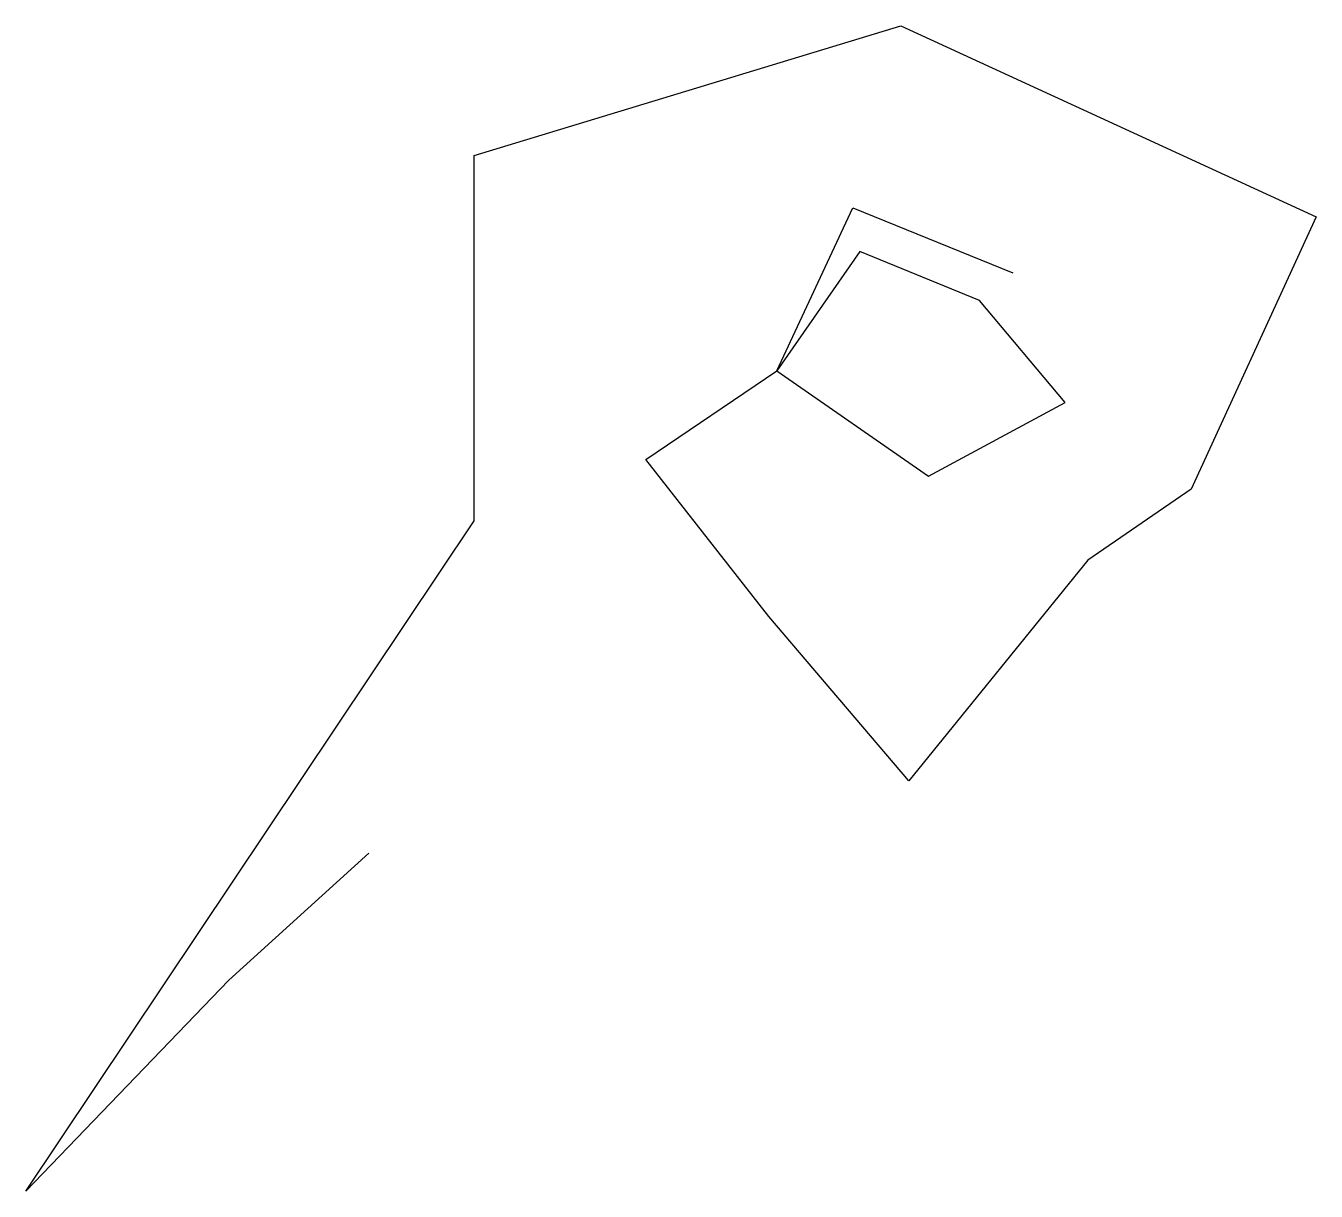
# Model space of a CAD drawing. Header units: metres. Extents: x -396 to 1093, y -390 to 955.
import ezdxf

# ---------------------------------------------------------------- set-up
doc = ezdxf.new("R2010")
doc.units = ezdxf.units.M
doc.layers.add('Draw', color=2, linetype='CONTINUOUS')
doc.layers.add('Skip', color=1, linetype='CONTINUOUS')

msp = doc.modelspace()

# ---------------------------------------------------------------- linework, layer by layer
at = {"layer": 'draw'}
for p, q in [((121.3, 805.1), (613.5, 954.7)), ((613.5, 954.7), (1092.7, 734.3)), ((121.3, 383.4), (121.3, 805.1)), ((558, 744.5), (742.9, 669.6)), ((1092.7, 734.3), (948.3, 420.2)), ((566.1, 694.4), (470.5, 556.4)), ((704.4, 637.8), (566.1, 694.4)), ((803.2, 520), (704.4, 637.8)), ((470.5, 556.4), (645.5, 435.2)), ((645.5, 435.2), (803.2, 520)), ((461.1, 273), (319.5, 454.1)), ((829.3, 338.1), (622.6, 83.4)), ((-161.8, -146.5), (-395.9, -390))]:
    msp.add_line(p, q, dxfattribs=at)
at = {"layer": 'skip'}
for p, q in [((470.5, 556.4), (558, 744.5)), ((319.5, 454.1), (470.5, 556.4)), ((948.3, 420.2), (829.3, 338.1)), ((-395.9, -390), (121.3, 383.4)), ((622.6, 83.4), (461.1, 273)), ((0, 0), (-161.8, -146.5))]:
    msp.add_line(p, q, dxfattribs=at)

doc.saveas('drawing.dxf')
